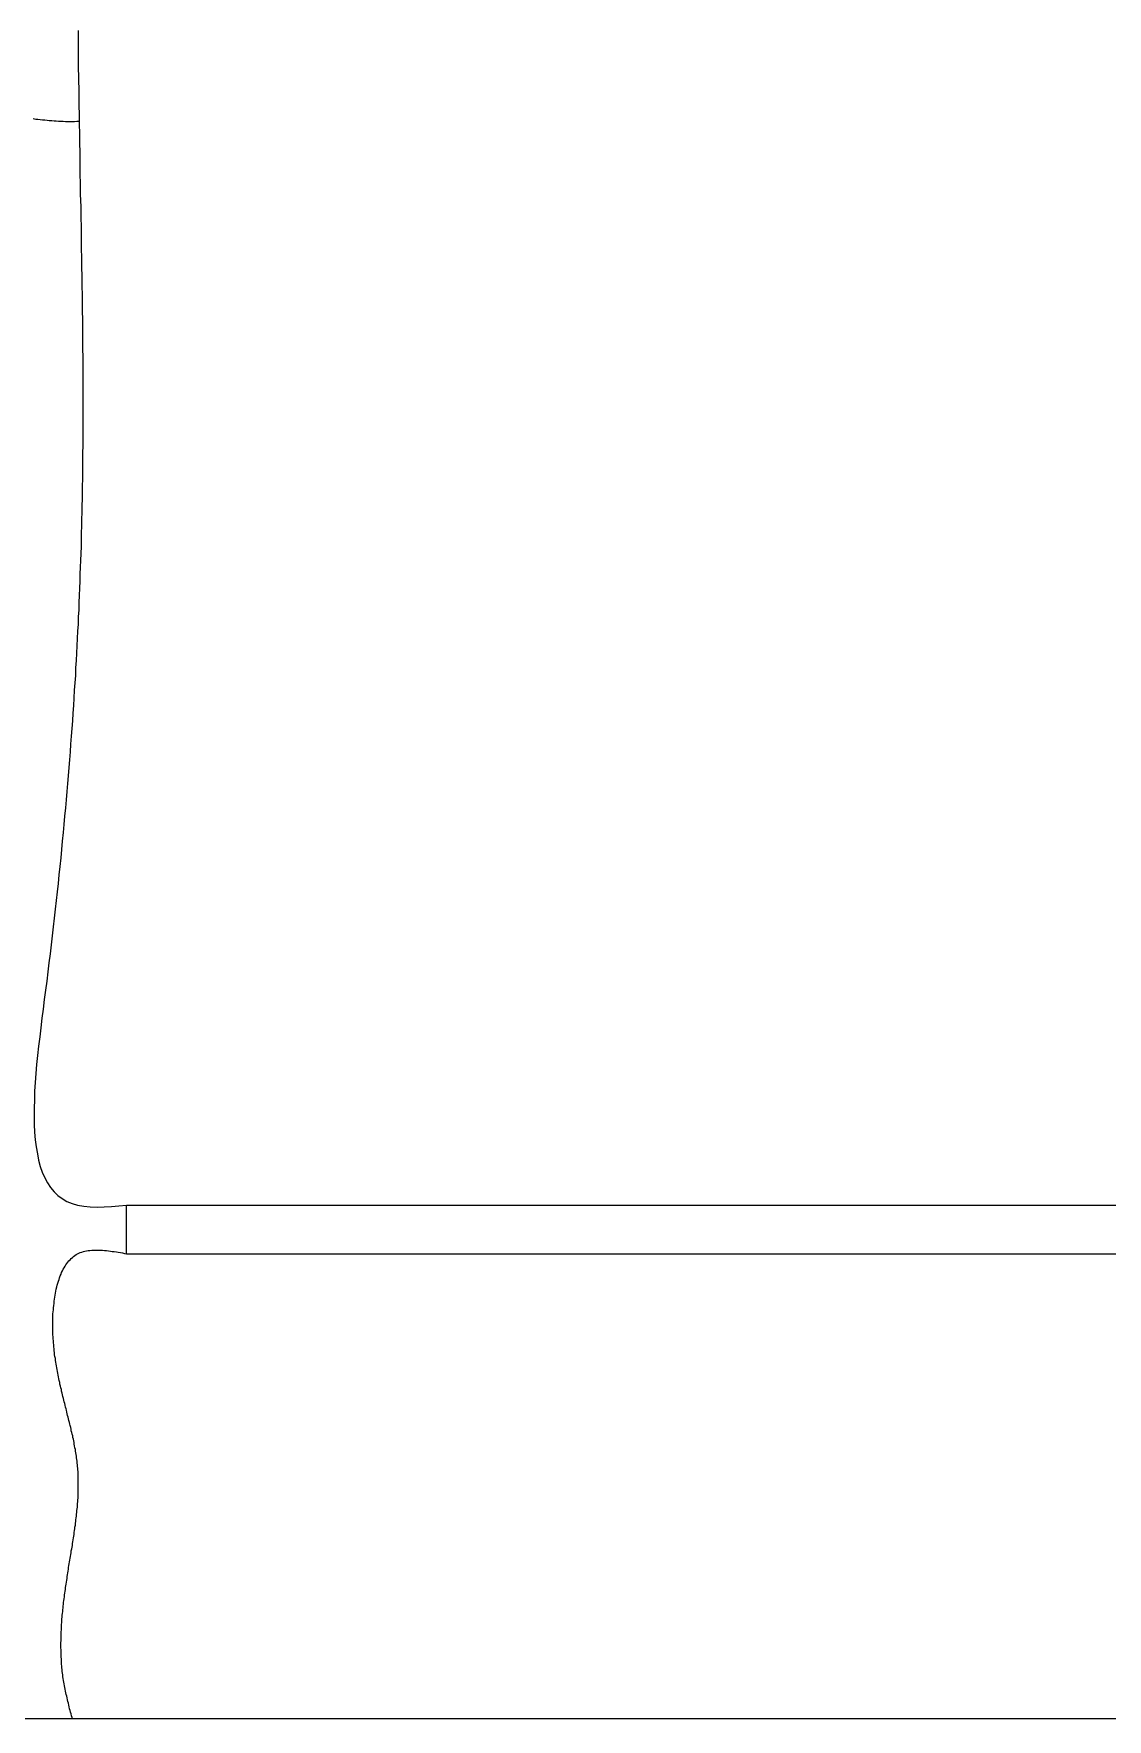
# Model space of a CAD drawing. Extents: x 443 to 1217, y -1921 to -677.
# Drawn here: x 565.62 to 572.82, y -894.89 to -883.58 of the extents above; entities that cross this region are included whole.
import ezdxf

# ---------------------------------------------------------------- set-up
doc = ezdxf.new("R2010")
doc.units = 0
doc.header["$MEASUREMENT"] = 0
for name, color, linetype in [('1', 7, 'CONTINUOUS'), ('3', 8, 'CONTINUOUS'), ('7', 7, 'CONTINUOUS')]:
    doc.layers.add(name, color=color, linetype=linetype)

msp = doc.modelspace()

# ---------------------------------------------------------------- linework, layer by layer
at = {"layer": '1', "color": 7}
for p, q in [((565.62, -884.151), (565.636, -884.154)), ((565.636, -884.154), (565.651, -884.155)), ((565.651, -884.155), (565.666, -884.157)), ((565.666, -884.157), (565.681, -884.159)), ((565.681, -884.159), (565.697, -884.16)), ((565.697, -884.16), (565.712, -884.162)), ((565.712, -884.162), (565.727, -884.163)), ((565.727, -884.163), (565.744, -884.164)), ((565.744, -884.164), (565.759, -884.166)), ((565.759, -884.166), (565.774, -884.167)), ((565.774, -884.167), (565.789, -884.168)), ((565.789, -884.168), (565.805, -884.169)), ((565.805, -884.169), (565.82, -884.169)), ((565.82, -884.169), (565.835, -884.17)), ((565.835, -884.17), (565.85, -884.17)), ((565.85, -884.17), (565.866, -884.17)), ((565.866, -884.17), (565.881, -884.17)), ((565.881, -884.17), (565.896, -884.17)), ((565.896, -884.17), (565.913, -884.169)), ((565.913, -884.169), (565.928, -884.169))]:
    msp.add_line(p, q, dxfattribs=at)
at = {"layer": '3', "color": 3}
for p, q in [((565.921, -883.561), (565.921, -883.604)), ((565.921, -883.604), (565.921, -883.647)), ((565.921, -883.647), (565.921, -883.69)), ((565.921, -883.69), (565.922, -883.733)), ((565.922, -883.733), (565.922, -883.775)), ((565.922, -883.775), (565.922, -883.819)), ((565.922, -883.819), (565.923, -883.862)), ((565.923, -883.862), (565.923, -883.904)), ((565.923, -883.904), (565.925, -883.947)), ((565.925, -883.947), (565.925, -883.988)), ((565.925, -883.988), (565.926, -884.03)), ((565.926, -884.03), (565.926, -884.073)), ((565.926, -884.073), (565.927, -884.115)), ((565.927, -884.115), (565.927, -884.157)), ((565.927, -884.157), (565.928, -884.199)), ((565.928, -884.199), (565.929, -884.241)), ((565.929, -884.241), (565.929, -884.283)), ((565.929, -884.283), (565.93, -884.325)), ((565.93, -884.325), (565.931, -884.367)), ((565.931, -884.367), (565.931, -884.409)), ((565.931, -884.409), (565.932, -884.45)), ((565.932, -884.45), (565.933, -884.493)), ((565.933, -884.493), (565.933, -884.534)), ((565.933, -884.534), (565.934, -884.575)), ((565.934, -884.575), (565.935, -884.617)), ((565.935, -884.617), (565.935, -884.658)), ((565.935, -884.658), (565.937, -884.7)), ((565.937, -884.7), (565.938, -884.742)), ((565.938, -884.742), (565.938, -884.783)), ((565.938, -884.783), (565.939, -884.825)), ((565.939, -884.825), (565.94, -884.866)), ((565.94, -884.866), (565.94, -884.908)), ((565.94, -884.908), (565.941, -884.949)), ((565.941, -884.949), (565.942, -884.991)), ((565.942, -884.991), (565.942, -885.033)), ((565.942, -885.033), (565.943, -885.074)), ((565.943, -885.074), (565.944, -885.116)), ((565.944, -885.116), (565.944, -885.157)), ((565.944, -885.157), (565.945, -885.199)), ((565.945, -885.199), (565.945, -885.241)), ((565.945, -885.241), (565.946, -885.283)), ((565.946, -885.283), (565.947, -885.324)), ((565.947, -885.324), (565.947, -885.367)), ((565.947, -885.367), (565.948, -885.408)), ((565.948, -885.408), (565.948, -885.449)), ((565.948, -885.449), (565.95, -885.492)), ((565.95, -885.492), (565.95, -885.534)), ((565.95, -885.534), (565.95, -885.576)), ((565.95, -885.576), (565.951, -885.618)), ((565.951, -885.618), (565.951, -885.661)), ((565.951, -885.661), (565.951, -885.702)), ((565.951, -885.702), (565.952, -885.745)), ((565.952, -885.745), (565.952, -885.787)), ((565.952, -885.787), (565.952, -885.83)), ((565.952, -885.83), (565.952, -885.872)), ((565.952, -885.872), (565.953, -885.915)), ((565.953, -885.915), (565.953, -885.958)), ((565.953, -885.958), (565.953, -886.001)), ((565.953, -886.001), (565.953, -886.043)), ((565.953, -886.043), (565.953, -886.087)), ((565.953, -886.087), (565.953, -886.129)), ((565.953, -886.129), (565.953, -886.173)), ((565.953, -886.217), (565.952, -886.26)), ((565.953, -886.173), (565.953, -886.217)), ((565.952, -886.347), (565.951, -886.391)), ((565.952, -886.26), (565.952, -886.304)), ((565.952, -886.304), (565.952, -886.347)), ((565.951, -886.391), (565.951, -886.436)), ((565.951, -886.436), (565.951, -886.479)), ((565.95, -886.569), (565.948, -886.613)), ((565.951, -886.479), (565.95, -886.524)), ((565.95, -886.524), (565.95, -886.569)), ((565.948, -886.613), (565.947, -886.658)), ((565.947, -886.658), (565.947, -886.703)), ((565.945, -886.793), (565.944, -886.838)), ((565.946, -886.747), (565.945, -886.793)), ((565.947, -886.703), (565.946, -886.747)), ((565.943, -886.884), (565.942, -886.929)), ((565.944, -886.838), (565.943, -886.884)), ((565.94, -887.021), (565.938, -887.068)), ((565.941, -886.975), (565.94, -887.021)), ((565.942, -886.929), (565.941, -886.975)), ((565.937, -887.114), (565.935, -887.16)), ((565.938, -887.068), (565.937, -887.114)), ((565.932, -887.254), (565.93, -887.301)), ((565.933, -887.207), (565.932, -887.254)), ((565.935, -887.16), (565.933, -887.207)), ((565.928, -887.349), (565.926, -887.397)), ((565.93, -887.301), (565.928, -887.349)), ((565.922, -887.493), (565.92, -887.541)), ((565.925, -887.445), (565.922, -887.493)), ((565.926, -887.397), (565.925, -887.445)), ((565.917, -887.589), (565.915, -887.638)), ((565.92, -887.541), (565.917, -887.589)), ((565.913, -887.687), (565.91, -887.736)), ((565.915, -887.638), (565.913, -887.687)), ((565.907, -887.786), (565.904, -887.835)), ((565.91, -887.736), (565.907, -887.786)), ((565.898, -887.935), (565.895, -887.985)), ((565.902, -887.885), (565.898, -887.935)), ((565.904, -887.835), (565.902, -887.885)), ((565.892, -888.037), (565.889, -888.087)), ((565.895, -887.985), (565.892, -888.037)), ((565.885, -888.138), (565.882, -888.189)), ((565.889, -888.087), (565.885, -888.138)), ((565.878, -888.242), (565.874, -888.294)), ((565.882, -888.189), (565.878, -888.242)), ((565.87, -888.346), (565.867, -888.398)), ((565.874, -888.294), (565.87, -888.346)), ((565.858, -888.504), (565.854, -888.558)), ((565.862, -888.451), (565.858, -888.504)), ((565.867, -888.398), (565.862, -888.451)), ((565.849, -888.611), (565.845, -888.665)), ((565.854, -888.558), (565.849, -888.611)), ((565.84, -888.72), (565.835, -888.774)), ((565.845, -888.665), (565.84, -888.72)), ((565.83, -888.829), (565.825, -888.885)), ((565.835, -888.774), (565.83, -888.829)), ((565.82, -888.94), (565.814, -888.996)), ((565.825, -888.885), (565.82, -888.94)), ((565.809, -889.052), (565.804, -889.108)), ((565.814, -888.996), (565.809, -889.052)), ((565.798, -889.166), (565.792, -889.222)), ((565.804, -889.108), (565.798, -889.166)), ((565.786, -889.28), (565.78, -889.338)), ((565.792, -889.222), (565.786, -889.28)), ((565.773, -889.396), (565.766, -889.454)), ((565.78, -889.338), (565.773, -889.396)), ((565.76, -889.513), (565.753, -889.572)), ((565.766, -889.454), (565.76, -889.513)), ((565.747, -889.632), (565.739, -889.692)), ((565.753, -889.572), (565.747, -889.632)), ((565.733, -889.753), (565.725, -889.813)), ((565.739, -889.692), (565.733, -889.753)), ((565.725, -889.813), (565.717, -889.874)), ((565.71, -889.936), (565.702, -889.997)), ((565.717, -889.874), (565.71, -889.936)), ((565.693, -890.06), (565.686, -890.123)), ((565.702, -889.997), (565.693, -890.06)), ((565.678, -890.185), (565.671, -890.248)), ((565.686, -890.123), (565.678, -890.185)), ((565.663, -890.31), (565.655, -890.372)), ((565.671, -890.248), (565.663, -890.31)), ((565.655, -890.372), (565.649, -890.434)), ((565.642, -890.495), (565.638, -890.556)), ((565.649, -890.434), (565.642, -890.495)), ((565.632, -890.615), (565.629, -890.674)), ((565.638, -890.556), (565.632, -890.615)), ((565.627, -890.732), (565.625, -890.788)), ((565.629, -890.674), (565.627, -890.732)), ((565.625, -890.788), (565.625, -890.843)), ((565.625, -890.843), (565.626, -890.897)), ((565.626, -890.897), (565.628, -890.949)), ((565.628, -890.949), (565.632, -890.999)), ((565.632, -890.999), (565.639, -891.047)), ((565.639, -891.047), (565.647, -891.094)), ((565.647, -891.094), (565.655, -891.137)), ((565.655, -891.137), (565.667, -891.179)), ((565.667, -891.179), (565.68, -891.218)), ((565.68, -891.218), (565.697, -891.255)), ((565.697, -891.255), (565.715, -891.289)), ((565.715, -891.289), (565.736, -891.32)), ((565.736, -891.32), (565.759, -891.348)), ((565.759, -891.348), (565.785, -891.373)), ((565.785, -891.373), (565.813, -891.394)), ((565.813, -891.394), (565.845, -891.413)), ((565.845, -891.413), (565.88, -891.427)), ((565.88, -891.427), (565.917, -891.438)), ((565.917, -891.438), (565.958, -891.446)), ((565.958, -891.446), (566.002, -891.45)), ((566.002, -891.45), (566.048, -891.451)), ((566.048, -891.451), (566.095, -891.45)), ((566.095, -891.45), (566.145, -891.447)), ((566.145, -891.447), (566.194, -891.443)), ((566.194, -891.443), (566.245, -891.439)), ((565.874, -891.797), (565.882, -891.789)), ((565.882, -891.789), (565.89, -891.782)), ((565.89, -891.782), (565.898, -891.776)), ((565.898, -891.776), (565.907, -891.77)), ((565.907, -891.77), (565.917, -891.765)), ((565.917, -891.765), (565.926, -891.761)), ((565.926, -891.761), (565.935, -891.756)), ((565.935, -891.756), (565.945, -891.753)), ((565.945, -891.753), (565.956, -891.75)), ((565.956, -891.75), (565.966, -891.747)), ((565.966, -891.747), (565.977, -891.745)), ((565.977, -891.745), (565.989, -891.743)), ((565.989, -891.743), (566, -891.742)), ((566, -891.742), (566.012, -891.741)), ((566.012, -891.741), (566.023, -891.74)), ((566.023, -891.74), (566.035, -891.74)), ((566.035, -891.74), (566.048, -891.74)), ((566.048, -891.74), (566.06, -891.74)), ((566.06, -891.74), (566.072, -891.74)), ((566.072, -891.74), (566.085, -891.741)), ((566.085, -891.741), (566.098, -891.742)), ((566.098, -891.742), (566.111, -891.743)), ((566.111, -891.743), (566.124, -891.744)), ((566.124, -891.744), (566.137, -891.746)), ((566.137, -891.746), (566.15, -891.749)), ((566.15, -891.749), (566.163, -891.75)), ((566.163, -891.75), (566.177, -891.752)), ((566.177, -891.752), (566.19, -891.754)), ((566.19, -891.754), (566.204, -891.756)), ((566.204, -891.756), (566.218, -891.758)), ((566.218, -891.758), (566.231, -891.762)), ((566.231, -891.762), (566.245, -891.764)), ((565.8, -891.913), (565.806, -891.901)), ((565.806, -891.901), (565.81, -891.89)), ((565.81, -891.89), (565.816, -891.879)), ((565.816, -891.879), (565.821, -891.868)), ((565.821, -891.868), (565.826, -891.858)), ((565.826, -891.858), (565.833, -891.848)), ((565.833, -891.848), (565.838, -891.838)), ((565.838, -891.838), (565.845, -891.829)), ((565.845, -891.829), (565.852, -891.82)), ((565.852, -891.82), (565.859, -891.812)), ((565.859, -891.812), (565.867, -891.804)), ((565.867, -891.804), (565.874, -891.797)), ((565.769, -892.028), (565.772, -892.014)), ((565.772, -892.014), (565.774, -892.001)), ((565.774, -892.001), (565.777, -891.987)), ((565.777, -891.987), (565.781, -891.974)), ((565.781, -891.974), (565.785, -891.962)), ((565.785, -891.962), (565.788, -891.949)), ((565.788, -891.949), (565.793, -891.937)), ((565.793, -891.937), (565.796, -891.925)), ((565.796, -891.925), (565.8, -891.913)), ((565.755, -892.14), (565.756, -892.126)), ((565.756, -892.126), (565.757, -892.111)), ((565.757, -892.111), (565.759, -892.097)), ((565.759, -892.097), (565.76, -892.083)), ((565.76, -892.083), (565.762, -892.069)), ((565.762, -892.069), (565.764, -892.055)), ((565.764, -892.055), (565.766, -892.042)), ((565.766, -892.042), (565.769, -892.028)), ((565.751, -892.196), (565.752, -892.182)), ((565.751, -892.211), (565.751, -892.196)), ((565.751, -892.225), (565.751, -892.211)), ((565.751, -892.239), (565.751, -892.225)), ((565.751, -892.253), (565.751, -892.239)), ((565.752, -892.168), (565.753, -892.154)), ((565.752, -892.182), (565.752, -892.168)), ((565.753, -892.154), (565.755, -892.14)), ((565.751, -892.267), (565.751, -892.253)), ((565.751, -892.28), (565.751, -892.267)), ((565.751, -892.295), (565.751, -892.28)), ((565.752, -892.308), (565.751, -892.295)), ((565.753, -892.322), (565.752, -892.308)), ((565.753, -892.335), (565.753, -892.322)), ((565.755, -892.348), (565.753, -892.335)), ((565.756, -892.362), (565.755, -892.348)), ((565.757, -892.375), (565.756, -892.362)), ((565.758, -892.388), (565.757, -892.375)), ((565.759, -892.401), (565.758, -892.388)), ((565.761, -892.414), (565.759, -892.401)), ((565.762, -892.428), (565.761, -892.414)), ((565.763, -892.441), (565.762, -892.428)), ((565.765, -892.453), (565.763, -892.441)), ((565.768, -892.466), (565.765, -892.453)), ((565.769, -892.479), (565.768, -892.466)), ((565.771, -892.491), (565.769, -892.479)), ((565.773, -892.504), (565.771, -892.491)), ((565.775, -892.516), (565.773, -892.504)), ((565.777, -892.529), (565.775, -892.516)), ((565.78, -892.541), (565.777, -892.529)), ((565.782, -892.554), (565.78, -892.541)), ((565.784, -892.566), (565.782, -892.554)), ((565.786, -892.578), (565.784, -892.566)), ((565.789, -892.59), (565.786, -892.578)), ((565.792, -892.603), (565.789, -892.59)), ((565.794, -892.615), (565.792, -892.603)), ((565.797, -892.627), (565.794, -892.615)), ((565.799, -892.639), (565.797, -892.627)), ((565.802, -892.651), (565.799, -892.639)), ((565.805, -892.663), (565.802, -892.651)), ((565.808, -892.675), (565.805, -892.663)), ((565.81, -892.686), (565.808, -892.675)), ((565.813, -892.698), (565.81, -892.686)), ((565.816, -892.71), (565.813, -892.698)), ((565.819, -892.722), (565.816, -892.71)), ((565.822, -892.734), (565.819, -892.722)), ((565.824, -892.745), (565.822, -892.734)), ((565.828, -892.757), (565.824, -892.745)), ((565.831, -892.769), (565.828, -892.757)), ((565.833, -892.78), (565.831, -892.769)), ((565.836, -892.792), (565.833, -892.78)), ((565.84, -892.804), (565.836, -892.792)), ((565.842, -892.814), (565.84, -892.804)), ((565.845, -892.826), (565.842, -892.814)), ((565.848, -892.837), (565.845, -892.826)), ((565.85, -892.849), (565.848, -892.837)), ((565.854, -892.86), (565.85, -892.849)), ((565.857, -892.872), (565.854, -892.86)), ((565.859, -892.883), (565.857, -892.872)), ((565.862, -892.895), (565.859, -892.883)), ((565.866, -892.906), (565.862, -892.895)), ((565.868, -892.917), (565.866, -892.906)), ((565.871, -892.929), (565.868, -892.917)), ((565.873, -892.94), (565.871, -892.929)), ((565.875, -892.952), (565.873, -892.94)), ((565.879, -892.963), (565.875, -892.952)), ((565.881, -892.974), (565.879, -892.963)), ((565.884, -892.986), (565.881, -892.974)), ((565.886, -892.996), (565.884, -892.986)), ((565.889, -893.008), (565.886, -892.996)), ((565.891, -893.019), (565.889, -893.008)), ((565.893, -893.03), (565.891, -893.019)), ((565.895, -893.042), (565.893, -893.03)), ((565.897, -893.053), (565.895, -893.042)), ((565.899, -893.065), (565.897, -893.053)), ((565.902, -893.076), (565.899, -893.065)), ((565.904, -893.088), (565.902, -893.076)), ((565.906, -893.099), (565.904, -893.088)), ((565.907, -893.11), (565.906, -893.099)), ((565.909, -893.122), (565.907, -893.11)), ((565.91, -893.133), (565.909, -893.122)), ((565.913, -893.145), (565.91, -893.133)), ((565.914, -893.156), (565.913, -893.145)), ((565.915, -893.168), (565.914, -893.156)), ((565.916, -893.18), (565.915, -893.168)), ((565.917, -893.19), (565.916, -893.18)), ((565.918, -893.202), (565.917, -893.19)), ((565.919, -893.213), (565.918, -893.202)), ((565.92, -893.225), (565.919, -893.213)), ((565.921, -893.237), (565.92, -893.225)), ((565.921, -893.248), (565.921, -893.237)), ((565.922, -893.26), (565.921, -893.248)), ((565.921, -893.367), (565.922, -893.355)), ((565.921, -893.379), (565.921, -893.367)), ((565.922, -893.272), (565.922, -893.26)), ((565.922, -893.284), (565.922, -893.272)), ((565.922, -893.296), (565.922, -893.284)), ((565.922, -893.307), (565.922, -893.296)), ((565.922, -893.319), (565.922, -893.307)), ((565.922, -893.331), (565.922, -893.319)), ((565.922, -893.343), (565.922, -893.331)), ((565.922, -893.355), (565.922, -893.343)), ((565.913, -893.487), (565.915, -893.475)), ((565.915, -893.475), (565.916, -893.463)), ((565.916, -893.451), (565.917, -893.439)), ((565.916, -893.463), (565.916, -893.451)), ((565.917, -893.439), (565.918, -893.427)), ((565.918, -893.427), (565.919, -893.415)), ((565.919, -893.415), (565.92, -893.403)), ((565.92, -893.391), (565.921, -893.379)), ((565.92, -893.403), (565.92, -893.391)), ((565.898, -893.609), (565.899, -893.597)), ((565.899, -893.597), (565.902, -893.585)), ((565.902, -893.585), (565.903, -893.572)), ((565.903, -893.572), (565.905, -893.56)), ((565.905, -893.56), (565.906, -893.548)), ((565.906, -893.548), (565.908, -893.536)), ((565.908, -893.536), (565.909, -893.524)), ((565.909, -893.524), (565.91, -893.511)), ((565.91, -893.511), (565.911, -893.499)), ((565.911, -893.499), (565.913, -893.487)), ((565.882, -893.72), (565.883, -893.707)), ((565.883, -893.707), (565.885, -893.695)), ((565.885, -893.695), (565.887, -893.683)), ((565.887, -893.683), (565.89, -893.67)), ((565.89, -893.67), (565.891, -893.658)), ((565.891, -893.658), (565.893, -893.646)), ((565.893, -893.646), (565.895, -893.634)), ((565.895, -893.634), (565.896, -893.621)), ((565.896, -893.621), (565.898, -893.609)), ((565.863, -893.831), (565.866, -893.818)), ((565.866, -893.818), (565.868, -893.806)), ((565.868, -893.806), (565.87, -893.794)), ((565.87, -893.794), (565.871, -893.781)), ((565.871, -893.781), (565.873, -893.769)), ((565.873, -893.769), (565.875, -893.757)), ((565.875, -893.757), (565.878, -893.744)), ((565.878, -893.744), (565.88, -893.732)), ((565.88, -893.732), (565.882, -893.72)), ((565.846, -893.942), (565.847, -893.929)), ((565.847, -893.929), (565.849, -893.917)), ((565.849, -893.917), (565.852, -893.905)), ((565.852, -893.905), (565.854, -893.892)), ((565.854, -893.892), (565.856, -893.88)), ((565.856, -893.88), (565.857, -893.868)), ((565.857, -893.868), (565.859, -893.855)), ((565.859, -893.855), (565.861, -893.843)), ((565.861, -893.843), (565.863, -893.831)), ((565.83, -894.052), (565.832, -894.04)), ((565.832, -894.04), (565.833, -894.028)), ((565.833, -894.028), (565.835, -894.016)), ((565.835, -894.016), (565.836, -894.003)), ((565.836, -894.003), (565.838, -893.991)), ((565.838, -893.991), (565.841, -893.979)), ((565.841, -893.979), (565.842, -893.966)), ((565.842, -893.966), (565.844, -893.954)), ((565.844, -893.954), (565.846, -893.942)), ((565.817, -894.164), (565.818, -894.152)), ((565.818, -894.152), (565.82, -894.139)), ((565.82, -894.139), (565.821, -894.127)), ((565.821, -894.127), (565.822, -894.115)), ((565.822, -894.115), (565.823, -894.103)), ((565.823, -894.103), (565.825, -894.09)), ((565.825, -894.09), (565.826, -894.078)), ((565.826, -894.078), (565.829, -894.066)), ((565.829, -894.066), (565.83, -894.052)), ((565.808, -894.274), (565.809, -894.262)), ((565.808, -894.286), (565.808, -894.274)), ((565.809, -894.262), (565.81, -894.25)), ((565.81, -894.25), (565.811, -894.237)), ((565.811, -894.225), (565.812, -894.213)), ((565.811, -894.237), (565.811, -894.225)), ((565.812, -894.213), (565.813, -894.201)), ((565.813, -894.201), (565.814, -894.189)), ((565.814, -894.189), (565.816, -894.176)), ((565.816, -894.176), (565.817, -894.164)), ((565.805, -894.372), (565.806, -894.359)), ((565.805, -894.384), (565.805, -894.372)), ((565.805, -894.396), (565.805, -894.384)), ((565.806, -894.323), (565.807, -894.311)), ((565.806, -894.335), (565.806, -894.323)), ((565.806, -894.347), (565.806, -894.335)), ((565.806, -894.359), (565.806, -894.347)), ((565.807, -894.299), (565.808, -894.286)), ((565.807, -894.311), (565.807, -894.299)), ((565.805, -894.408), (565.805, -894.396)), ((565.806, -894.42), (565.805, -894.408)), ((565.806, -894.432), (565.806, -894.42)), ((565.806, -894.444), (565.806, -894.432)), ((565.807, -894.456), (565.806, -894.444)), ((565.807, -894.469), (565.807, -894.456)), ((565.808, -894.481), (565.807, -894.469)), ((565.808, -894.493), (565.808, -894.481)), ((565.809, -894.505), (565.808, -894.493)), ((565.81, -894.517), (565.809, -894.505)), ((565.811, -894.529), (565.81, -894.517)), ((565.812, -894.541), (565.811, -894.529)), ((565.813, -894.553), (565.812, -894.541)), ((565.814, -894.565), (565.813, -894.553)), ((565.816, -894.577), (565.814, -894.565)), ((565.818, -894.589), (565.816, -894.577)), ((565.819, -894.601), (565.818, -894.589)), ((565.821, -894.613), (565.819, -894.601)), ((565.822, -894.625), (565.821, -894.613)), ((565.824, -894.637), (565.822, -894.625)), ((565.826, -894.649), (565.824, -894.637)), ((565.829, -894.661), (565.826, -894.649)), ((565.831, -894.673), (565.829, -894.661)), ((565.833, -894.685), (565.831, -894.673)), ((565.835, -894.697), (565.833, -894.685)), ((565.838, -894.709), (565.835, -894.697)), ((565.841, -894.721), (565.838, -894.709)), ((565.844, -894.731), (565.841, -894.721)), ((565.846, -894.743), (565.844, -894.731)), ((565.849, -894.755), (565.846, -894.743)), ((565.852, -894.767), (565.849, -894.755)), ((565.855, -894.779), (565.852, -894.767)), ((565.858, -894.791), (565.855, -894.779)), ((565.861, -894.803), (565.858, -894.791)), ((565.863, -894.815), (565.861, -894.803)), ((565.867, -894.827), (565.863, -894.815)), ((565.87, -894.838), (565.867, -894.827)), ((565.873, -894.85), (565.87, -894.838)), ((565.877, -894.862), (565.873, -894.85)), ((565.88, -894.874), (565.877, -894.862)), ((565.883, -894.886), (565.88, -894.874))]:
    msp.add_line(p, q, dxfattribs=at)
at = {"layer": '3', "linetype": 'Continuous'}
msp.add_line((566.245, -891.764), (566.245, -891.439), dxfattribs=at)
at = {"layer": '3', "color": 3, "linetype": 'Continuous'}
for p, q in [((566.245, -891.439), (579.23, -891.439)), ((566.245, -891.764), (579.23, -891.764))]:
    msp.add_line(p, q, dxfattribs=at)
at = {"layer": '7', "color": 3, "linetype": 'Continuous'}
msp.add_line((535.993, -894.882), (609.233, -894.882), dxfattribs=at)

doc.saveas('drawing.dxf')
